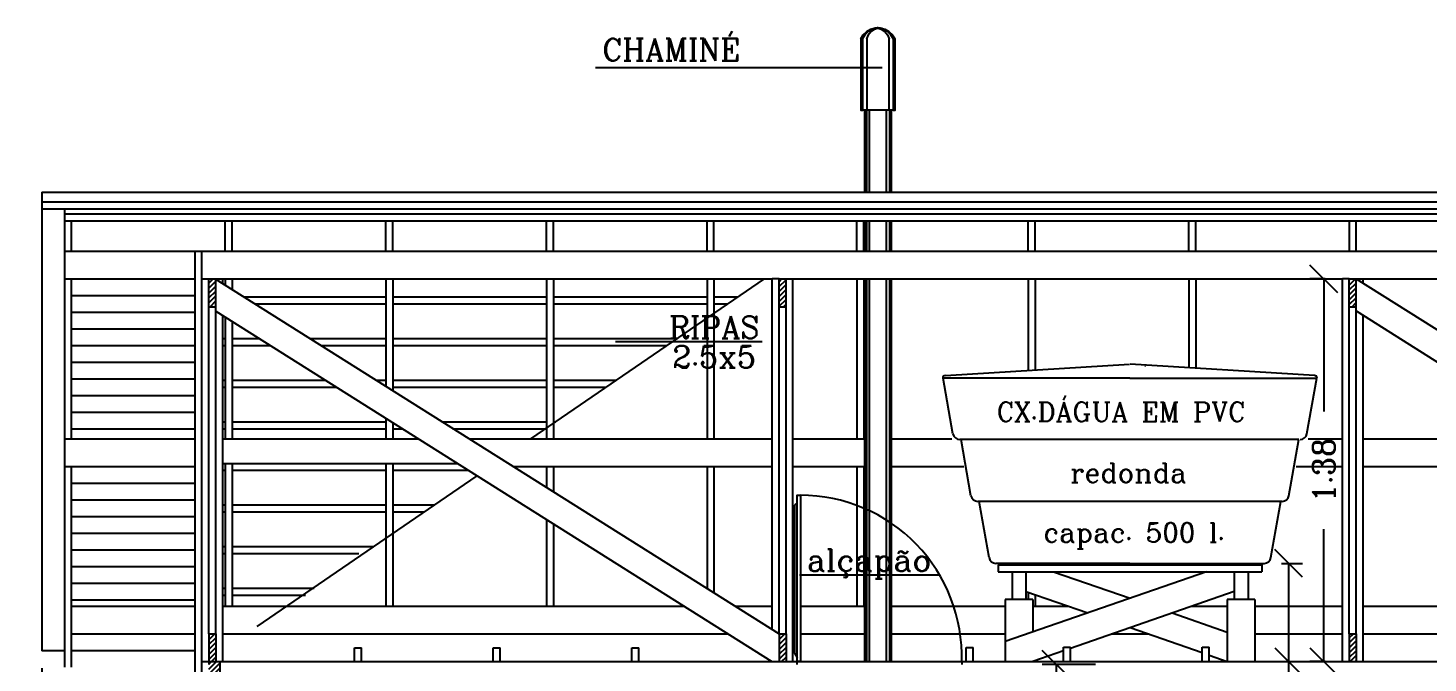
# Model space of a CAD drawing. Extents: x -7 to 295, y -11 to 39.
# Drawn here: x 144.45 to 149.5, y 22.57 to 24.86 of the extents above; entities that cross this region are included whole.
import ezdxf
from ezdxf.enums import TextEntityAlignment as Align

# ---------------------------------------------------------------- set-up
doc = ezdxf.new("R2010")
doc.units = 0
doc.header["$LTSCALE"] = 20
doc.linetypes.add('DASHED2', pattern=[0.375, 0.25, -0.125])
doc.layers.get('0').update_dxf_attribs({"linetype": 'CONTINUOUS'})
doc.layers.get('DEFPOINTS').update_dxf_attribs({"linetype": 'CONTINUOUS'})
for name, color, linetype in [('COTAS', 244, 'CONTINUOUS'), ('DIM', 244, 'CONTINUOUS'), ('EQUIPAMENTOS', 1, 'CONTINUOUS'), ('MADEIRAME', 244, 'CONTINUOUS'), ('PAREDE', 250, 'CONTINUOUS'), ('PEDRA', 250, 'CONTINUOUS'), ('SELO', 5, 'CONTINUOUS'), ('TELHADO', 1, 'CONTINUOUS'), ('TEXTO', 244, 'CONTINUOUS'), ('VISTAL', 30, 'CONTINUOUS'), ('VISTAP', 244, 'CONTINUOUS')]:
    doc.layers.add(name, color=color, linetype=linetype)
doc.styles.add('ROMANC', font='romanc.shx', dxfattribs={"height": 0.08})
doc.dimstyles.new('ROMANC', dxfattribs={"dimtxt": 0.1, "dimasz": 0.18, "dimexe": 0.05, "dimexo": 0.0625, "dimgap": 0.09, "dimtad": 0, "dimzin": 0, "dimtxsty": 'ROMANC', "dimblk1": 'NONE', "dimblk2": 'NONE', "dimsah": 1, "dimcen": 0.09, "dimclrd": 244, "dimclre": 244, "dimclrt": 244, "dimazin": 3, "dimtfac": 1, "dimtdec": 4, "dimtofl": 0, "dimtmove": 0, "dimatfit": 3, "dimtolj": 1, "dimtzin": 0})

# ---------------------------------------------------------------- blocks, each defined once
blk = doc.blocks.new('*X2')
at = {"color": 0, "linetype": 'CONTINUOUS'}
for p, q in [((3.7731, -12.1192), (3.7941, -12.0981)), ((3.7731, -12.1015), (3.7764, -12.0981)), ((3.7731, -12.1368), (3.7981, -12.1118)), ((3.7731, -12.1545), (3.7981, -12.1295)), ((3.7731, -12.1722), (3.7981, -12.1472)), ((3.7731, -12.1899), (3.7981, -12.1649)), ((3.7731, -12.2075), (3.7825, -12.1981)), ((3.7731, -12.2252), (3.8002, -12.1981)), ((3.7731, -12.2429), (3.8131, -12.2029)), ((3.7825, -12.1981), (3.7981, -12.1825)), ((3.7731, -12.2606), (3.8131, -12.2206)), ((3.7732, -12.2781), (3.8131, -12.2383)), ((3.7909, -12.2781), (3.8131, -12.2559)), ((3.8086, -12.2781), (3.8131, -12.2736))]:
    blk.add_line(p, q, dxfattribs=at)
blk = doc.blocks.new('*X16')
at = {"color": 0, "linetype": 'CONTINUOUS'}
for p, q in [((18.1975, -2.6975), (18.213, -2.682)), ((18.1975, -2.7152), (18.2225, -2.6902)), ((18.1975, -2.7329), (18.2225, -2.7079)), ((18.1975, -2.7505), (18.2225, -2.7255)), ((18.1975, -2.7682), (18.2225, -2.7432)), ((18.2014, -2.782), (18.2225, -2.7609)), ((18.2191, -2.782), (18.2225, -2.7786))]:
    blk.add_line(p, q, dxfattribs=at)
blk = doc.blocks.new('*X17')
at = {"color": 0, "linetype": 'CONTINUOUS'}
for p, q in [((20.2535, -2.6921), (20.2636, -2.682)), ((20.2535, -2.7098), (20.2785, -2.6848)), ((20.2535, -2.7275), (20.2785, -2.7025)), ((20.2535, -2.7451), (20.2785, -2.7201)), ((20.2535, -2.7628), (20.2785, -2.7378)), ((20.2535, -2.7805), (20.2785, -2.7555)), ((20.2697, -2.782), (20.2785, -2.7732)), ((20.2535, -3.9649), (20.2564, -3.962)), ((20.2535, -3.9826), (20.2741, -3.962)), ((20.2535, -4.0003), (20.2785, -3.9753)), ((20.2535, -4.0179), (20.2785, -3.9929)), ((20.2535, -4.0356), (20.2785, -4.0106)), ((20.2535, -4.0533), (20.2785, -4.0283)), ((20.2625, -4.062), (20.2785, -4.046))]:
    blk.add_line(p, q, dxfattribs=at)
blk = doc.blocks.new('*X18')
at = {"color": 0, "linetype": 'CONTINUOUS'}
for p, q in [((22.3099, -2.704), (22.332, -2.6819)), ((22.3099, -2.6863), (22.3144, -2.6819)), ((22.3099, -2.7217), (22.3349, -2.6967)), ((22.3099, -2.7394), (22.3349, -2.7144)), ((22.3099, -2.757), (22.3349, -2.732)), ((22.3099, -2.7747), (22.3349, -2.7497)), ((22.3203, -2.782), (22.3349, -2.7674)), ((22.3099, -3.9768), (22.3247, -3.962)), ((22.3099, -3.9945), (22.3349, -3.9695)), ((22.3099, -4.0121), (22.3349, -3.9871)), ((22.3099, -4.0298), (22.3349, -4.0048)), ((22.3099, -4.0475), (22.3349, -4.0225)), ((22.3131, -4.062), (22.3349, -4.0402)), ((22.3308, -4.062), (22.3349, -4.0579))]:
    blk.add_line(p, q, dxfattribs=at)
blk = doc.blocks.new('_OBLIQUE')
at = {"color": 0, "linetype": 'BYBLOCK'}
blk.add_line((-0.5, -0.5), (0.5, 0.5), dxfattribs=at)
blk = doc.blocks.new('*D90')
at = {"color": 244, "linetype": 'BYBLOCK'}
for p, q in [((132.7479, 9.2627), (132.7479, 9.0344)), ((133.3429, 9.2527), (133.3429, 9.0344)), ((132.7479, 9.0844), (132.7479, 9.0844)), ((133.3429, 9.0844), (133.5429, 9.0844))]:
    blk.add_line(p, q, dxfattribs=at)
at = {"layer": 'DEFPOINTS', "color": 0, "linetype": 'BYBLOCK'}
for p in [(132.7479, 9.3252), (133.3429, 9.3152), (133.3429, 9.0844)]:
    blk.add_point(p, dxfattribs=at)
at = {"color": 244, "linetype": 'BYBLOCK', "xscale": 0.1, "yscale": 0.1, "zscale": 0.1}
blk.add_blockref('_OBLIQUE', (132.7479, 9.0844), dxfattribs=at)
at = {"color": 244, "linetype": 'BYBLOCK', "xscale": 0.1, "yscale": 0.1, "zscale": 0.1, "rotation": 180}
blk.add_blockref('_OBLIQUE', (133.3429, 9.0844), dxfattribs=at)
at = {"color": 244, "linetype": 'BYBLOCK', "insert": (133.0454, 9.0844), "char_height": 0.08, "attachment_point": 5, "style": 'ROMANC'}
blk.add_mtext('\\A1;0.60', dxfattribs=at)
blk = doc.blocks.new('*D91')
at = {"color": 244, "linetype": 'BYBLOCK'}
for p, q in [((134.4943, 9.6796), (134.5703, 9.6796)), ((134.5203, 9.6796), (134.5203, 9.3252)), ((134.4615, 9.3252), (134.5703, 9.3252)), ((134.5203, 9.3252), (134.5203, 9.2252))]:
    blk.add_line(p, q, dxfattribs=at)
at = {"layer": 'DEFPOINTS', "color": 0, "linetype": 'BYBLOCK'}
for p in [(134.4318, 9.6796), (134.399, 9.3252), (134.5203, 9.3252)]:
    blk.add_point(p, dxfattribs=at)
at = {"color": 244, "linetype": 'BYBLOCK', "xscale": 0.1, "yscale": 0.1, "zscale": 0.1}
for p, rotation in [((134.5203, 9.6796), 90), ((134.5203, 9.3252), 270)]:
    blk.add_blockref('_OBLIQUE', p, dxfattribs=dict(at, rotation=rotation))
at = {"color": 244, "linetype": 'BYBLOCK', "insert": (134.5203, 9.0133), "char_height": 0.08, "attachment_point": 5, "rotation": 90, "style": 'ROMANC'}
blk.add_mtext('\\A1;0.35', dxfattribs=at)
blk = doc.blocks.new('*D92')
at = {"color": 244, "linetype": 'BYBLOCK'}
for p, q in [((134.6518, 10.7052), (134.5974, 10.7052)), ((134.6474, 10.7052), (134.6474, 10.2271)), ((134.6474, 9.3252), (134.6474, 9.8033)), ((134.6518, 9.3252), (134.5974, 9.3252))]:
    blk.add_line(p, q, dxfattribs=at)
at = {"layer": 'DEFPOINTS', "color": 0, "linetype": 'BYBLOCK'}
for p in [(134.7143, 10.7052), (134.6474, 9.3252), (134.7143, 9.3252)]:
    blk.add_point(p, dxfattribs=at)
at = {"color": 244, "linetype": 'BYBLOCK', "xscale": 0.1, "yscale": 0.1, "zscale": 0.1}
for p, rotation in [((134.6474, 10.7052), 90), ((134.6474, 9.3252), 270)]:
    blk.add_blockref('_OBLIQUE', p, dxfattribs=dict(at, rotation=rotation))
at = {"color": 244, "linetype": 'BYBLOCK', "insert": (134.6474, 10.0152), "char_height": 0.08, "attachment_point": 5, "rotation": 90, "style": 'ROMANC'}
blk.add_mtext('\\A1;1.38', dxfattribs=at)
blk = doc.blocks.new('*D93')
at = {"color": 244, "linetype": 'BYBLOCK'}
for p, q in [((130.0244, 9.3015), (130.0244, 8.8762)), ((130.6019, 9.183), (130.6019, 8.8762)), ((130.0244, 8.9262), (130.0244, 8.9262)), ((130.6019, 8.9262), (130.8019, 8.9262))]:
    blk.add_line(p, q, dxfattribs=at)
at = {"layer": 'DEFPOINTS', "color": 0, "linetype": 'BYBLOCK'}
for p in [(130.0244, 9.364), (130.6019, 9.2455), (130.6019, 8.9262)]:
    blk.add_point(p, dxfattribs=at)
at = {"color": 244, "linetype": 'BYBLOCK', "xscale": 0.1, "yscale": 0.1, "zscale": 0.1}
blk.add_blockref('_OBLIQUE', (130.0244, 8.9262), dxfattribs=at)
at = {"color": 244, "linetype": 'BYBLOCK', "xscale": 0.1, "yscale": 0.1, "zscale": 0.1, "rotation": 180}
blk.add_blockref('_OBLIQUE', (130.6019, 8.9262), dxfattribs=at)
at = {"color": 244, "linetype": 'BYBLOCK', "insert": (130.3131, 8.9262), "char_height": 0.08, "attachment_point": 5, "style": 'ROMANC'}
blk.add_mtext('\\A1;{0,55}', dxfattribs=at)
blk = doc.blocks.new('*D95')
at = {"color": 244, "linetype": 'BYBLOCK'}
for p, q in [((133.8244, 9.3152), (133.6322, 9.3152)), ((133.6822, 9.3152), (133.6822, 8.2321)), ((133.6822, 6.7252), (133.6822, 7.8083)), ((133.8244, 6.7252), (133.6322, 6.7252))]:
    blk.add_line(p, q, dxfattribs=at)
at = {"layer": 'DEFPOINTS', "color": 0, "linetype": 'BYBLOCK'}
for p in [(133.6822, 9.3152), (133.8869, 9.3152), (133.8869, 6.7252)]:
    blk.add_point(p, dxfattribs=at)
at = {"color": 244, "linetype": 'BYBLOCK', "xscale": 0.1, "yscale": 0.1, "zscale": 0.1}
for p, rotation in [((133.6822, 9.3152), 90), ((133.6822, 6.7252), 270)]:
    blk.add_blockref('_OBLIQUE', p, dxfattribs=dict(at, rotation=rotation))
at = {"color": 244, "linetype": 'BYBLOCK', "insert": (133.6822, 8.0202), "char_height": 0.08, "attachment_point": 5, "rotation": 90, "style": 'ROMANC'}
blk.add_mtext('\\A1;{2,60}', dxfattribs=at)

msp = doc.modelspace()

# ---------------------------------------------------------------- linework, layer by layer
at = {"layer": 'COTAS', "color": 244, "linetype": 'CONTINUOUS'}
for p, q in [((148.6966, 22.8954), (147.9705, 22.6434)), ((148.7966, 22.8243), (148.2059, 22.6192)), ((148.1809, 22.6106), (148.0705, 22.5722))]:
    msp.add_line(p, q, dxfattribs=at)
at = {"layer": 'COTAS', "color": 30, "linetype": 'CONTINUOUS'}
for p, q in [((148.1455, 22.8954), (148.421, 22.7998)), ((148.0455, 22.8243), (148.2686, 22.7468)), ((148.5735, 22.7468), (148.7716, 22.6781)), ((148.421, 22.6939), (148.6809, 22.6037)), ((148.7059, 22.595), (148.7716, 22.5722))]:
    msp.add_line(p, q, dxfattribs=at)
at = {"layer": 'EQUIPAMENTOS', "color": 244, "linetype": 'CONTINUOUS'}
for p, q in [((147.7551, 23.6034), (148.4197, 23.6438)), ((149.0866, 23.6034), (148.4221, 23.6438)), ((148.4209, 23.5936), (147.7457, 23.5936)), ((147.7826, 23.3931), (147.747, 23.5936)), ((148.4209, 23.5936), (149.096, 23.5936)), ((149.0592, 23.3931), (149.0948, 23.5936)), ((148.1913, 23.3725), (147.8072, 23.3725)), ((147.8476, 23.1698), (147.8116, 23.3725)), ((149.0301, 23.3725), (148.1913, 23.3725)), ((148.9941, 23.1698), (149.0301, 23.3725)), ((148.9695, 23.1492), (147.8722, 23.1492)), ((147.9127, 22.9464), (147.8767, 23.1492)), ((148.9291, 22.9464), (148.9651, 23.1492)), ((148.4209, 22.9258), (147.9373, 22.9258)), ((148.4209, 22.9258), (148.9045, 22.9258))]:
    msp.add_line(p, q, dxfattribs=at)
at = {"layer": 'EQUIPAMENTOS', "color": 30, "linetype": 'CONTINUOUS'}
for centre in [(148.4749, 23.6272), (148.4761, 23.6272)]:
    msp.add_arc(centre, 0.01, 86.5205, 93.4795, dxfattribs=at)
at = {"layer": 'EQUIPAMENTOS', "color": 244, "linetype": 'CONTINUOUS'}
for centre, radius, start, end in [((147.7557, 23.5935), 0.01, 93.4795, 180), ((149.086, 23.5935), 0.01, 0, 86.5205), ((147.8072, 23.3975), 0.025, 190.0694, 270), ((149.0346, 23.3975), 0.025, 270, 349.9306), ((147.8722, 23.1742), 0.025, 190.0694, 270), ((148.9695, 23.1742), 0.025, 270, 349.9306), ((147.9373, 22.9508), 0.025, 190.0694, 270), ((148.9045, 22.9508), 0.025, 270, 349.9306)]:
    msp.add_arc(centre, radius, start, end, dxfattribs=at)
at = {"layer": 'MADEIRAME', "color": 30, "linetype": 'CONTINUOUS'}
for p, q in [((146.4931, 24.7135), (147.5278, 24.7135)), ((144.5795, 24.1864), (153.8695, 24.1864)), ((144.6045, 24.1614), (145.1586, 24.1614)), ((145.1836, 24.1614), (145.7376, 24.1614)), ((145.7626, 24.1614), (146.3167, 24.1614)), ((146.3417, 24.1614), (146.8957, 24.1614)), ((146.9207, 24.1614), (147.436, 24.1614)), ((147.461, 24.1614), (148.0539, 24.1614)), ((148.0789, 24.1614), (148.6329, 24.1614)), ((148.6579, 24.1614), (149.212, 24.1614)), ((149.237, 24.1614), (149.791, 24.1614)), ((145.2248, 23.8864), (145.7376, 23.8864)), ((145.7626, 23.8864), (146.3167, 23.8864)), ((146.3417, 23.8864), (146.8957, 23.8864)), ((146.9207, 23.8864), (147.0067, 23.8864)), ((145.2645, 23.8614), (145.7376, 23.8614)), ((145.7626, 23.8614), (146.3167, 23.8614)), ((146.3417, 23.8614), (146.8957, 23.8614)), ((146.9207, 23.8614), (146.9702, 23.8614)), ((145.1495, 23.7364), (145.1586, 23.7364)), ((145.1836, 23.7364), (145.2807, 23.7364)), ((145.4631, 23.7364), (145.7376, 23.7364)), ((145.7626, 23.7364), (146.3167, 23.7364)), ((146.3417, 23.7364), (146.7877, 23.7364)), ((145.1495, 23.7114), (145.1586, 23.7114)), ((145.1836, 23.7114), (145.3203, 23.7114)), ((145.5029, 23.7114), (145.7376, 23.7114)), ((145.7626, 23.7114), (146.3167, 23.7114)), ((146.3417, 23.7114), (146.7513, 23.7114)), ((145.1495, 23.5864), (145.1586, 23.5864)), ((145.1836, 23.5864), (145.5187, 23.5864)), ((145.7015, 23.5864), (145.7376, 23.5864)), ((145.7626, 23.5864), (146.3167, 23.5864)), ((146.3417, 23.5864), (146.5688, 23.5864)), ((145.1495, 23.5614), (145.1586, 23.5614)), ((145.1836, 23.5614), (145.5583, 23.5614)), ((145.7626, 23.5614), (146.3167, 23.5614)), ((146.3417, 23.5614), (146.5323, 23.5614)), ((145.1495, 23.4364), (145.1586, 23.4364)), ((145.1836, 23.4364), (145.7376, 23.4364)), ((145.9399, 23.4364), (146.3167, 23.4364)), ((146.3417, 23.4364), (146.3499, 23.4364)), ((145.1495, 23.4114), (145.1586, 23.4114)), ((145.1836, 23.4114), (145.7376, 23.4114)), ((145.7626, 23.4114), (145.7964, 23.4114)), ((145.9796, 23.4114), (146.3134, 23.4114)), ((145.1495, 23.2864), (145.9947, 23.2864)), ((145.1495, 23.2614), (145.1586, 23.2614)), ((145.1836, 23.2614), (145.7376, 23.2614)), ((145.7626, 23.2614), (146.0344, 23.2614)), ((145.1495, 23.1364), (145.1586, 23.1364)), ((145.1836, 23.1364), (145.7376, 23.1364)), ((145.7626, 23.1364), (145.912, 23.1364)), ((145.1495, 23.1114), (145.1586, 23.1114)), ((145.1836, 23.1114), (145.7376, 23.1114)), ((145.7626, 23.1114), (145.8755, 23.1114)), ((145.1495, 22.9864), (145.1586, 22.9864)), ((145.1836, 22.9864), (145.6931, 22.9864)), ((145.1495, 22.9614), (145.1586, 22.9614)), ((145.1836, 22.9614), (145.6395, 22.9614)), ((145.1495, 22.8364), (145.1586, 22.8364)), ((145.1836, 22.8364), (145.4794, 22.8364)), ((145.1495, 22.8114), (145.1586, 22.8114)), ((145.1836, 22.8114), (145.4473, 22.8114))]:
    msp.add_line(p, q, dxfattribs=at)
at = {"layer": 'MADEIRAME', "color": 244, "linetype": 'CONTINUOUS'}
for p, q in [((144.5795, 24.0514), (144.5795, 24.204)), ((144.6045, 24.0514), (144.6045, 24.1614)), ((145.1586, 24.0514), (145.1586, 24.1614)), ((145.1836, 24.0514), (145.1836, 24.1614)), ((145.7376, 24.0514), (145.7376, 24.1614)), ((145.7626, 24.0514), (145.7626, 24.1614)), ((146.3167, 24.0514), (146.3167, 24.1614)), ((146.3417, 24.0514), (146.3417, 24.1614)), ((146.8957, 24.0514), (146.8957, 24.1614)), ((146.9207, 24.0514), (146.9207, 24.1614)), ((147.436, 24.0514), (147.436, 24.1614)), ((147.461, 24.0514), (147.461, 24.1614)), ((148.0539, 24.0514), (148.0539, 24.1614)), ((148.0789, 24.0514), (148.0789, 24.1614)), ((148.6329, 24.0514), (148.6329, 24.1614)), ((148.6579, 24.0514), (148.6579, 24.1614)), ((149.212, 24.0514), (149.212, 24.1614)), ((149.237, 24.0514), (149.237, 24.1614))]:
    msp.add_line(p, q, dxfattribs=at)
at = {"layer": 'MADEIRAME'}
for p, q in [((144.5795, 24.0514), (145.0495, 24.0514)), ((145.0745, 24.0514), (153.8695, 24.0514)), ((149.1571, 24.0514), (153.8695, 24.0514)), ((144.5795, 23.9514), (145.0495, 23.9514)), ((145.0745, 23.9514), (145.1495, 23.9514)), ((145.0745, 23.9514), (147.1305, 23.9514)), ((147.1645, 23.9514), (147.2055, 23.9514)), ((147.2055, 23.9514), (149.1869, 23.9514)), ((149.2619, 23.9514), (151.2432, 23.9514)), ((144.6045, 23.8914), (145.0495, 23.8914)), ((144.6045, 23.8314), (145.0495, 23.8314)), ((144.6045, 23.7714), (145.0495, 23.7714)), ((144.6045, 23.7114), (145.0495, 23.7114)), ((144.6045, 23.6514), (145.0495, 23.6514)), ((144.6045, 23.5914), (145.0495, 23.5914)), ((144.6045, 23.5314), (145.0495, 23.5314)), ((144.6045, 23.4714), (145.0495, 23.4714)), ((144.6045, 23.4114), (145.0495, 23.4114)), ((144.5795, 23.3746), (145.0495, 23.3746)), ((145.1495, 23.3746), (145.8549, 23.3746)), ((146.0382, 23.3746), (147.1305, 23.3746)), ((147.2055, 23.3746), (147.4646, 23.3746)), ((147.5598, 23.3746), (147.7784, 23.3746)), ((149.0633, 23.3746), (149.1869, 23.3746)), ((149.2619, 23.3746), (149.9682, 23.3746)), ((144.5795, 23.2746), (145.0495, 23.2746)), ((146.1971, 23.2746), (147.1305, 23.2746)), ((147.2055, 23.2746), (147.4646, 23.2746)), ((147.5598, 23.2746), (147.8216, 23.2746)), ((149.0202, 23.2746), (149.1869, 23.2746)), ((149.2619, 23.2746), (150.1264, 23.2746)), ((144.6045, 23.2146), (145.0495, 23.2146)), ((144.6045, 23.1546), (145.0495, 23.1546)), ((144.6045, 23.0946), (145.0495, 23.0946)), ((144.6045, 23.0346), (145.0495, 23.0346)), ((144.6045, 22.9746), (145.0495, 22.9746)), ((144.6045, 22.9146), (145.0495, 22.9146)), ((144.6045, 22.8546), (145.0495, 22.8546)), ((144.6045, 22.7946), (145.0495, 22.7946)), ((144.6045, 22.7714), (145.0495, 22.7714)), ((145.1495, 22.7714), (146.8118, 22.7714)), ((146.9966, 22.7714), (147.1305, 22.7714)), ((147.2325, 22.7714), (147.4646, 22.7714)), ((147.5598, 22.7714), (147.9705, 22.7714)), ((148.0705, 22.7714), (148.1977, 22.7714)), ((148.6444, 22.7714), (148.7716, 22.7714)), ((148.8716, 22.7714), (149.1869, 22.7714)), ((149.2619, 22.7714), (150.9227, 22.7714)), ((144.6045, 22.6714), (145.0495, 22.6714)), ((145.1495, 22.6714), (146.9705, 22.6714)), ((147.2325, 22.6714), (147.4646, 22.6714)), ((147.5598, 22.6714), (147.9705, 22.6714)), ((148.3562, 22.6714), (148.4858, 22.6714)), ((148.8716, 22.6714), (149.1869, 22.6714)), ((149.2619, 22.6714), (151.0809, 22.6714)), ((145.6245, 22.6214), (145.6495, 22.6214)), ((146.1245, 22.6214), (146.1495, 22.6214)), ((146.6245, 22.6214), (146.6495, 22.6214)), ((147.8305, 22.6218), (147.8555, 22.6218)), ((148.1809, 22.6236), (148.2059, 22.6236)), ((148.6809, 22.6236), (148.7059, 22.6236)), ((144.6045, 22.6114), (145.0495, 22.6114)), ((145.0745, 22.5714), (145.0995, 22.5714)), ((145.1395, 22.5714), (147.1555, 22.5714)), ((147.1805, 22.5714), (147.2205, 22.5714)), ((147.8155, 22.5714), (149.2119, 22.5714)), ((149.2369, 22.5714), (151.2682, 22.5714))]:
    msp.add_line(p, q, dxfattribs=at)
at = {"layer": 'PAREDE', "color": 30, "linetype": 'CONTINUOUS'}
for p, q in [((144.5795, 24.1614), (144.5795, 24.1864)), ((145.1586, 23.9514), (145.1586, 23.9281)), ((145.1836, 23.9514), (145.1836, 23.9124)), ((145.7376, 23.9514), (145.7376, 23.5637)), ((145.7626, 23.9514), (145.7626, 23.548)), ((147.1015, 23.9514), (146.2596, 23.3746)), ((146.3167, 23.9514), (146.3167, 23.3746)), ((146.3417, 23.9514), (146.3417, 23.3746)), ((146.8957, 23.9514), (146.8957, 23.3746)), ((146.9207, 23.9514), (146.9207, 23.3746)), ((147.436, 23.9514), (147.436, 23.3746)), ((147.461, 23.9514), (147.461, 23.3746)), ((148.0539, 23.9514), (148.0539, 23.6216)), ((148.0789, 23.9514), (148.0789, 23.6231)), ((148.6329, 23.9514), (148.6329, 23.631)), ((148.6579, 23.9514), (148.6579, 23.6295)), ((145.1586, 23.8134), (145.1586, 23.3746)), ((145.1836, 23.7976), (145.1836, 23.3746)), ((147.0942, 23.7251), (146.5662, 23.7251)), ((145.7376, 23.4484), (145.7376, 23.3746)), ((145.7626, 23.4327), (145.7626, 23.3746)), ((145.1586, 23.2864), (145.1586, 22.7714)), ((145.1836, 23.2864), (145.1836, 22.7714)), ((145.7376, 23.2864), (145.7376, 22.7714)), ((145.7626, 23.2864), (145.7626, 22.7714)), ((146.3167, 23.2746), (146.3167, 23.1993)), ((146.3417, 23.2746), (146.3417, 23.1836)), ((146.8957, 23.2746), (146.8957, 22.8349)), ((146.9207, 23.2746), (146.9207, 22.8192)), ((147.436, 23.2746), (147.436, 22.7714)), ((147.461, 23.2746), (147.461, 22.7714)), ((146.0657, 23.2417), (145.2726, 22.6983)), ((146.3167, 23.0835), (146.3167, 22.7714)), ((146.3417, 23.0677), (146.3417, 22.7714)), ((148.0539, 22.8214), (148.0539, 22.7954)), ((148.0789, 22.8127), (148.0789, 22.7714)), ((144.5795, 22.6102), (144.4971, 22.6102))]:
    msp.add_line(p, q, dxfattribs=at)
at = {"layer": 'PAREDE', "color": 244, "linetype": 'CONTINUOUS'}
for p, q in [((144.5795, 24.1614), (144.6045, 24.1614)), ((145.1586, 24.1614), (145.1835, 24.1614)), ((145.7376, 24.1614), (145.7626, 24.1614)), ((146.3167, 24.1614), (146.3416, 24.1614)), ((146.8957, 24.1614), (146.9207, 24.1614)), ((147.436, 24.1614), (147.461, 24.1614)), ((148.0539, 24.1614), (148.0788, 24.1614)), ((148.6329, 24.1614), (148.6579, 24.1614)), ((149.212, 24.1614), (149.2369, 24.1614))]:
    msp.add_line(p, q, dxfattribs=at)
at = {"layer": 'PAREDE', "linetype": 'CONTINUOUS'}
msp.add_line((145.0495, 24.0514), (145.0745, 24.0514), dxfattribs=at)
at = {"layer": 'PAREDE', "linetype": 'DASHED2'}
for p, q in [((145.0995, 23.8514), (145.0995, 23.9515)), ((145.1245, 23.8514), (145.1245, 23.9515)), ((147.1555, 23.8514), (147.1555, 23.9515)), ((147.1805, 23.8514), (147.1805, 23.9515)), ((149.2119, 23.8514), (149.2119, 23.9515)), ((149.2369, 23.8514), (149.2369, 23.9515)), ((145.0995, 22.6714), (145.0995, 22.5614)), ((145.0995, 22.6714), (145.1245, 22.6714)), ((145.1245, 22.6714), (145.1245, 22.5714)), ((147.1555, 22.6714), (147.1555, 22.5714)), ((147.1805, 22.6714), (147.1805, 22.5714)), ((149.2119, 22.6714), (149.2119, 22.5714)), ((149.2369, 22.6714), (149.2369, 22.5714)), ((145.0995, 22.5714), (145.1395, 22.5714))]:
    msp.add_line(p, q, dxfattribs=at)
at = {"layer": 'PAREDE', "color": 250}
for p, q in [((147.1555, 23.9515), (147.1805, 23.9515)), ((149.2119, 23.9515), (149.2369, 23.9515)), ((145.0995, 23.8514), (145.1245, 23.8514)), ((147.1555, 23.8514), (147.1805, 23.8514)), ((149.2119, 23.8514), (149.2369, 23.8514)), ((147.1555, 22.6714), (147.1805, 22.6714)), ((149.2119, 22.6714), (149.2369, 22.6714)), ((147.1555, 22.5714), (147.1805, 22.5714)), ((149.2119, 22.5714), (149.2369, 22.5714))]:
    msp.add_line(p, q, dxfattribs=at)
at = {"layer": 'PEDRA'}
for p, q in [((145.0495, 22.4917), (145.0495, 24.0514)), ((145.0745, 22.1014), (145.0745, 24.0514)), ((145.1395, 22.4914), (145.1395, 22.5714))]:
    msp.add_line(p, q, dxfattribs=at)
at = {"layer": 'SELO', "color": 30, "linetype": 'CONTINUOUS'}
msp.add_line((147.2205, 22.5714), (147.8155, 22.5714), dxfattribs=at)
at = {"layer": 'TELHADO', "linetype": 'CONTINUOUS'}
msp.add_line((144.4971, 24.2639), (144.4971, 22.6102), dxfattribs=at)
at = {"layer": 'TELHADO', "color": 1, "linetype": 'CONTINUOUS'}
for p, q in [((144.4971, 24.229), (153.9563, 24.229)), ((144.4971, 24.204), (153.9563, 24.204))]:
    msp.add_line(p, q, dxfattribs=at)
at = {"layer": 'VISTAL', "color": 30}
for p, q in [((147.4705, 24.56), (147.4705, 24.2639)), ((147.4812, 24.2639), (147.4812, 24.56)), ((147.5431, 24.2639), (147.5431, 24.56)), ((147.5538, 24.56), (147.5538, 24.2639)), ((147.4705, 24.1614), (147.4705, 24.0514)), ((147.4812, 24.0514), (147.4812, 24.1614)), ((147.5431, 24.0514), (147.5431, 24.1614)), ((147.5538, 24.1614), (147.5538, 24.0514)), ((147.4705, 23.9514), (147.4705, 23.3164)), ((147.4812, 23.3164), (147.4812, 23.9514)), ((147.5431, 23.3164), (147.5431, 23.9514)), ((147.5538, 23.9514), (147.5538, 23.3164)), ((147.4705, 23.3164), (147.4705, 22.5714)), ((147.4812, 22.5714), (147.4812, 23.3164)), ((147.5431, 22.5714), (147.5431, 23.3164)), ((147.5538, 23.3164), (147.5538, 22.5714))]:
    msp.add_line(p, q, dxfattribs=at)
at = {"layer": 'VISTAL', "color": 30, "linetype": 'CONTINUOUS'}
msp.add_line((144.4971, 24.2639), (153.9563, 24.2639), dxfattribs=at)
at = {"layer": 'VISTAL', "color": 30}
for points in [[(147.4503, 24.8171), (147.4586, 24.8314), (147.4717, 24.8433), (147.486, 24.8516), (147.5026, 24.8564), (147.5205, 24.8564), (147.5372, 24.8516), (147.5515, 24.8433), (147.5646, 24.8314), (147.5741, 24.8171)], [(147.4562, 24.8171), (147.4657, 24.8326), (147.4788, 24.8457), (147.4955, 24.854), (147.5134, 24.8564)], [(147.4765, 24.8314), (147.486, 24.8433), (147.4991, 24.8516), (147.5134, 24.8564), (147.5098, 24.8564), (147.5241, 24.8516), (147.5372, 24.8433), (147.5467, 24.8314), (147.5526, 24.8171)], [(147.5276, 24.854), (147.5098, 24.8564)], [(147.5276, 24.854), (147.5443, 24.8457), (147.5574, 24.8326), (147.5669, 24.8171)], [(147.4503, 24.8171), (147.4503, 24.56), (147.4574, 24.56), (147.4574, 24.8171)], [(147.4765, 24.8314), (147.4705, 24.8171)], [(147.4717, 24.8171), (147.4717, 24.56)], [(147.5526, 24.56), (147.5526, 24.8171)], [(147.5669, 24.8171), (147.5669, 24.56), (147.5741, 24.56), (147.5741, 24.8171)], [(147.5741, 24.56), (147.4503, 24.56)], [(147.4646, 24.2639), (147.4646, 24.56)], [(147.5598, 24.56), (147.5598, 24.2639)], [(147.4646, 24.0514), (147.4646, 24.1614)], [(147.5598, 24.1614), (147.5598, 24.0514)], [(147.4646, 23.3164), (147.4646, 23.9514)], [(147.5598, 23.9514), (147.5598, 23.3164)], [(147.4646, 22.5714), (147.4646, 23.3164)], [(147.5598, 23.3164), (147.5598, 22.5714)]]:
    msp.add_lwpolyline(points, dxfattribs=at)
at = {"layer": 'VISTAP', "color": 244}
for p, q in [((144.5795, 22.5514), (144.5795, 24.0514)), ((144.6045, 23.3746), (144.6045, 23.9514)), ((145.1495, 23.9356), (145.1495, 23.9514)), ((147.1305, 22.6856), (147.1305, 23.9515)), ((147.2055, 22.5714), (147.2055, 23.9514)), ((149.1869, 22.5714), (149.1869, 23.9515)), ((149.2619, 23.9374), (149.2619, 23.9515)), ((145.0995, 22.6714), (145.0995, 23.8514)), ((145.1245, 22.6714), (145.1245, 23.8514)), ((147.1555, 22.6714), (147.1555, 23.8514)), ((147.1805, 22.6714), (147.1805, 23.8514)), ((149.2119, 22.6714), (149.2119, 23.8514)), ((149.2369, 22.6714), (149.2369, 23.8514)), ((145.1495, 22.5714), (145.1495, 23.8207)), ((149.2619, 22.5714), (149.2619, 23.8225)), ((144.6045, 22.5514), (144.6045, 23.2746)), ((145.6245, 22.5714), (145.6245, 22.6214)), ((145.6495, 22.5714), (145.6495, 22.6214)), ((146.1245, 22.5714), (146.1245, 22.6214)), ((146.1495, 22.5714), (146.1495, 22.6214)), ((146.6245, 22.5714), (146.6245, 22.6214)), ((146.6495, 22.5714), (146.6495, 22.6214)), ((147.8305, 22.5714), (147.8305, 22.6218)), ((147.8555, 22.5714), (147.8555, 22.6218)), ((148.1809, 22.5732), (148.1809, 22.6236)), ((148.2059, 22.5732), (148.2059, 22.6236)), ((148.6809, 22.5732), (148.6809, 22.6236)), ((148.7059, 22.5732), (148.7059, 22.6236)), ((147.2205, 22.5614), (147.2205, 22.5714)), ((147.8155, 22.5614), (147.8155, 22.5714))]:
    msp.add_line(p, q, dxfattribs=at)
at = {"layer": 'VISTAP', "linetype": 'CONTINUOUS'}
for p, q in [((145.1215, 23.9514), (147.1555, 22.6714)), ((149.2369, 23.9515), (151.2679, 22.6714)), ((145.1245, 23.8349), (147.1292, 22.5714)), ((149.2369, 23.8366), (151.2186, 22.5844)), ((147.9455, 22.9204), (148.8966, 22.9204)), ((147.9455, 22.9204), (147.9455, 22.8954)), ((147.9455, 22.8954), (148.8966, 22.8954)), ((147.9955, 22.8954), (147.9955, 22.7954)), ((148.0455, 22.8954), (148.0455, 22.7954)), ((148.7966, 22.8954), (148.7966, 22.7954)), ((148.8466, 22.8954), (148.8466, 22.7954)), ((148.8966, 22.9204), (148.8966, 22.8954)), ((148.0705, 22.7954), (147.9705, 22.7954)), ((147.9705, 22.7954), (147.9705, 22.5714)), ((148.0705, 22.7954), (148.0705, 22.6781)), ((148.8716, 22.7954), (148.7716, 22.7954)), ((148.7716, 22.7954), (148.7716, 22.5714)), ((148.8716, 22.7954), (148.8716, 22.5714))]:
    msp.add_line(p, q, dxfattribs=at)
at = {"layer": 'VISTAP', "linetype": 'DASHED2'}
for p, q in [((147.1555, 23.9515), (147.1305, 23.9515)), ((149.2119, 23.9515), (149.1869, 23.9515)), ((149.2369, 23.9515), (149.2619, 23.9515))]:
    msp.add_line(p, q, dxfattribs=at)
at = {"layer": 'VISTAP', "color": 244, "linetype": 'CONTINUOUS'}
for p, q in [((147.2205, 23.1446), (147.2114, 23.1356)), ((147.2114, 23.1356), (147.2114, 22.6024)), ((147.2114, 22.6024), (147.2208, 22.5845))]:
    msp.add_line(p, q, dxfattribs=at)
at = {"layer": 'VISTAP', "color": 30, "linetype": 'CONTINUOUS'}
msp.add_line((147.2288, 22.8848), (147.733, 22.8848), dxfattribs=at)
at = {"layer": 'VISTAP', "color": 244, "linetype": 'CONTINUOUS'}
msp.add_lwpolyline([(147.2205, 22.5714), (147.2205, 23.1714), (147.2325, 23.1714), (147.2325, 22.5714)], close=True, dxfattribs=at)
at = {"layer": 'VISTAP', "color": 30, "linetype": 'DASHED2'}
msp.add_arc((147.2325, 22.5894), 0.582, 358.231, 90, dxfattribs=at)

# ---------------------------------------------------------------- block references
at = {"layer": 'VISTAL', "linetype": 'CONTINUOUS'}
for name, p in [('*X16', (126.902, 26.6334)), ('*X17', (126.902, 26.6334)), ('*X18', (126.902, 26.6334)), ('*X2', (141.3264, 34.7695))]:
    msp.add_blockref(name, p, dxfattribs=at)

# ---------------------------------------------------------------- texts
at = {"layer": 'DIM', "linetype": 'CONTINUOUS', "style": 'ROMANC'}
for s, p in [('CX.DÁGUA EM PVC', (148.3884, 23.484)), ('redonda', (148.4155, 23.2525)), ('capac. 500 l.', (148.4351, 23.0253))]:
    msp.add_text(s, height=0.07, dxfattribs=at).set_placement(p, align=Align.MIDDLE)
at = {"layer": 'TEXTO', "linetype": 'CONTINUOUS', "style": 'ROMANC'}
for s, p in [('CHAMINÉ', (146.767, 24.7913)), ('RIPAS', (146.9216, 23.7771)), ('2.5x5', (146.9216, 23.6704)), ('alçapão', (147.4804, 22.9238))]:
    msp.add_text(s, height=0.08, dxfattribs=at).set_placement(p, align=Align.MIDDLE)

# ---------------------------------------------------------------- dimensions: what is measured, and where the dimension line sits
at = {"layer": 'COTAS', "color": 244, "linetype": 'CONTINUOUS'}
for base, p1, p2, picture, middle in [((149.12, 22.5714), (149.1869, 23.9514), (149.1869, 22.5714), '*D92', (149.12, 23.2614)), ((148.9929, 22.5714), (148.9045, 22.9258), (148.8716, 22.5714), '*D91', (148.9929, 22.2595))]:
    dim = msp.add_linear_dim(base=base, p1=p1, p2=p2, angle=90, dimstyle='ROMANC', override={"dimasz": 0.1, "dimblk1": 'OBLIQUE', "dimblk2": 'OBLIQUE'}, dxfattribs=at)
    dim.commit()
    dim.dimension.update_dxf_attribs({"geometry": picture, "text_midpoint": middle, "insert": (14.4726, 13.2462)})
dim = msp.add_linear_dim(base=(145.0745, 22.1724), p1=(144.4971, 22.6102), p2=(145.0745, 22.4917), text='{0,55}', dimstyle='ROMANC', override={"dimasz": 0.1, "dimblk1": 'OBLIQUE', "dimblk2": 'OBLIQUE'}, dxfattribs=at)
dim.commit()
dim.dimension.update_dxf_attribs({"geometry": '*D93', "text_midpoint": (144.7858, 22.1724), "insert": (14.4726, 13.2462)})
dim = msp.add_linear_dim(base=(147.8155011325, 22.3306342862), p1=(147.2205011325, 22.5714262386), p2=(147.8155011325, 22.5614262386), dimstyle='ROMANC', override={"dimasz": 0.1, "dimblk1": 'OBLIQUE', "dimblk2": 'OBLIQUE'}, dxfattribs=at)
dim.commit()
dim.dimension.update_dxf_attribs({"geometry": '*D90', "text_midpoint": (147.5180011325, 22.3306342862), "insert": (14.4726451243, 13.2462124641)})
dim = msp.add_linear_dim(base=(148.1549, 22.5614), p1=(148.3595, 19.9714), p2=(148.3595, 22.5614), angle=90, text='{2,60}', dimstyle='ROMANC', override={"dimasz": 0.1, "dimblk1": 'OBLIQUE', "dimblk2": 'OBLIQUE'}, dxfattribs=at)
dim.commit()
dim.dimension.update_dxf_attribs({"geometry": '*D95', "text_midpoint": (148.1549, 21.2664), "insert": (14.4726, 13.2462)})

doc.saveas('drawing.dxf')
